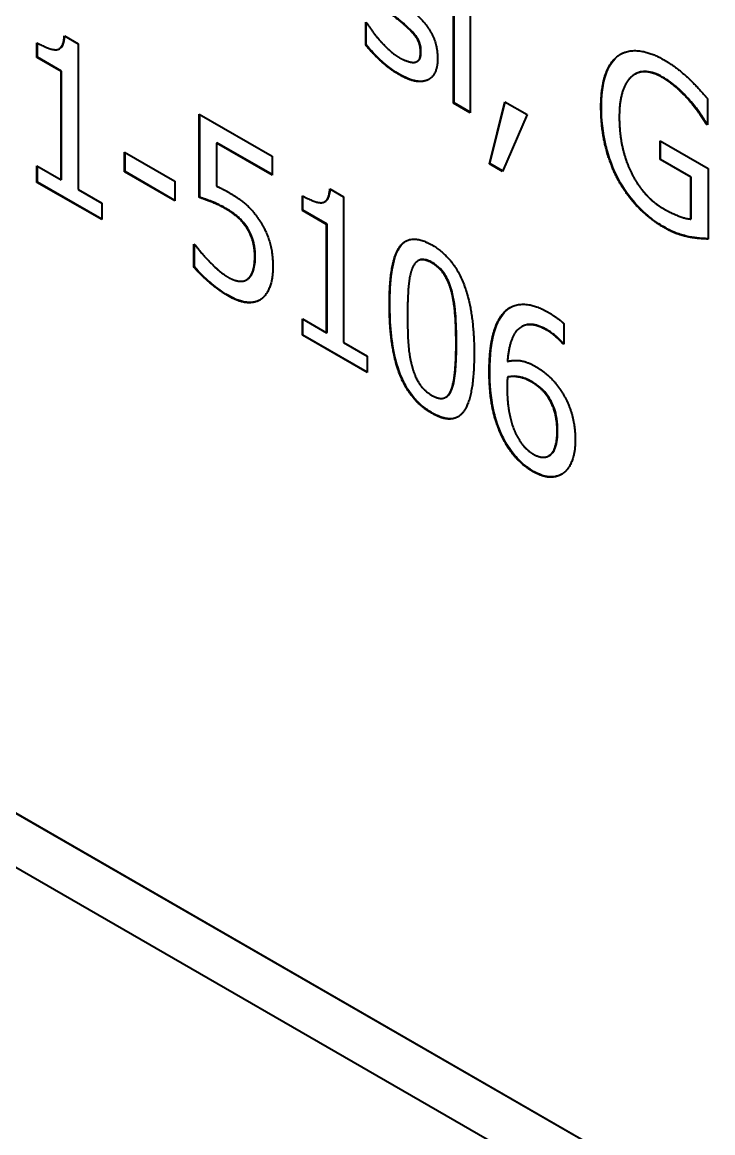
# Model space of a CAD drawing. Header units: millimetres. Extents: x 0 to 3364, y 0 to 2376.
# Drawn here: x 2999.49 to 3004.73, y 1869.62 to 1878.05 of the extents above; entities that cross this region are included whole.
import ezdxf

# ---------------------------------------------------------------- set-up
doc = ezdxf.new("R2010")
doc.units = ezdxf.units.MM
doc.header["$LTSCALE"] = 4
doc.layers.add('가시적인 것(ISO)', color=3, linetype='Continuous', lineweight=40, true_color=0x00ff00)
doc.layers.add('가시적인 좁은 것(ISO)', color=3, linetype='Continuous', lineweight=35, true_color=0x00ff00)

msp = doc.modelspace()

# ---------------------------------------------------------------- linework, layer by layer
at = {"layer": '가시적인 것(ISO)'}
for p, q in [((3021.0979, 1859.5693), (2972.2482, 1887.7)), ((2972.2517, 1887.702), (3021.0985, 1859.573)), ((2971.9243, 1887.4777), (3021.4217, 1858.974)), ((3002.7606, 1877.4332), (3002.7606, 1878.3534)), ((3002.7641, 1877.4352), (3002.7641, 1878.3514)), ((3002.8878, 1878.2802), (3002.8878, 1877.36)), ((3002.0936, 1877.873), (3002.0936, 1878.0469)), ((3002.0936, 1878.0469), (3002.1005, 1878.0429)), ((3002.0971, 1877.875), (3002.0971, 1878.0448)), ((3002.4014, 1878.0188), (3002.3979, 1878.0167)), ((2999.5975, 1877.7791), (2999.5975, 1877.8914)), ((2999.601, 1877.7811), (2999.601, 1877.8894)), ((2999.8055, 1877.9426), (2999.9104, 1877.8822)), ((2999.9104, 1877.8822), (2999.9104, 1876.7771)), ((2999.7705, 1877.8468), (2999.767, 1877.8448)), ((3002.0971, 1877.875), (3002.0936, 1877.873)), ((2999.601, 1877.7811), (2999.5975, 1877.7791)), ((2999.7806, 1877.6737), (2999.5975, 1877.7791)), ((2999.7841, 1877.6757), (2999.601, 1877.7811)), ((3002.4885, 1877.7519), (3002.4849, 1877.7499)), ((2999.7841, 1877.6757), (2999.7806, 1877.6737)), ((2999.7806, 1876.8518), (2999.7806, 1877.6737)), ((2999.7841, 1876.8539), (2999.7841, 1877.6757)), ((3004.1407, 1877.6536), (3004.1371, 1877.6516)), ((3002.5673, 1877.6102), (3002.5638, 1877.6082)), ((3004.6894, 1877.4653), (3004.6894, 1877.2686)), ((3002.7641, 1877.4352), (3002.7606, 1877.4332)), ((3002.8878, 1877.36), (3002.7606, 1877.4332)), ((3002.8878, 1877.364), (3002.7641, 1877.4352)), ((3003.0322, 1876.9717), (3003.1508, 1877.443)), ((3003.0357, 1876.9737), (3003.1535, 1877.4415)), ((3003.1508, 1877.443), (3003.3201, 1877.3455)), ((3000.8301, 1876.7165), (3000.8301, 1877.3486)), ((3000.8301, 1877.3486), (3001.3828, 1877.0303)), ((3000.8336, 1876.7186), (3000.8336, 1877.3465)), ((3003.3201, 1877.3455), (3003.131, 1876.9148)), ((3004.6817, 1877.277), (3004.6782, 1877.275)), ((3004.6894, 1877.2686), (3004.6782, 1877.275)), ((3004.6894, 1877.2726), (3004.6817, 1877.277)), ((3000.9634, 1877.1318), (3000.9599, 1877.1297)), ((3001.3828, 1876.8862), (3000.9599, 1877.1297)), ((3000.9599, 1877.1297), (3000.9599, 1876.8028)), ((3001.3828, 1876.8903), (3000.9634, 1877.1318)), ((3004.3284, 1877.0044), (3004.3284, 1877.1475)), ((3004.3284, 1877.1475), (3004.6937, 1876.9372)), ((3004.3319, 1877.0065), (3004.3319, 1877.1455)), ((3000.2628, 1876.911), (3000.2628, 1877.0601)), ((3000.2628, 1877.0601), (3000.6444, 1876.8403)), ((3000.2663, 1876.9131), (3000.2663, 1877.0581)), ((2999.5975, 1876.832), (2999.5975, 1876.9573)), ((2999.5975, 1876.9573), (2999.7806, 1876.8518)), ((2999.601, 1876.8341), (2999.601, 1876.9552)), ((3001.3828, 1877.0303), (3001.3828, 1876.8862)), ((3003.0357, 1876.9737), (3003.0322, 1876.9717)), ((3003.131, 1876.9148), (3003.0322, 1876.9717)), ((3003.1325, 1876.918), (3003.0357, 1876.9737)), ((3004.3319, 1877.0065), (3004.3284, 1877.0044)), ((3004.5613, 1876.8703), (3004.3284, 1877.0044)), ((3004.5648, 1876.8723), (3004.3319, 1877.0065)), ((3000.2663, 1876.9131), (3000.2628, 1876.911)), ((3000.6444, 1876.6913), (3000.2628, 1876.911)), ((3000.6444, 1876.6953), (3000.2663, 1876.9131)), ((3004.5648, 1876.8723), (3004.5613, 1876.8703)), ((3004.5613, 1876.5533), (3004.5613, 1876.8703)), ((3004.5648, 1876.5553), (3004.5648, 1876.8723)), ((3004.6937, 1876.9372), (3004.6937, 1876.4015)), ((2999.601, 1876.8341), (2999.5975, 1876.832)), ((3000.0892, 1876.5489), (2999.5975, 1876.832)), ((3000.0892, 1876.553), (2999.601, 1876.8341)), ((2999.7841, 1876.8539), (2999.7806, 1876.8518)), ((3000.6444, 1876.8403), (3000.6444, 1876.6913)), ((2999.9104, 1876.7771), (3000.0892, 1876.6741)), ((3000.8336, 1876.7186), (3000.8301, 1876.7165)), ((3001.6131, 1876.6184), (3001.6131, 1876.7307)), ((3001.6166, 1876.6204), (3001.6166, 1876.7287)), ((3001.8211, 1876.7818), (3001.926, 1876.7215)), ((3001.926, 1876.7215), (3001.926, 1875.6164)), ((3000.0892, 1876.6741), (3000.0892, 1876.5489)), ((3001.6166, 1876.6204), (3001.6131, 1876.6184)), ((3001.7962, 1876.513), (3001.6131, 1876.6184)), ((3001.7997, 1876.515), (3001.6166, 1876.6204)), ((3001.7861, 1876.6861), (3001.7826, 1876.6841)), ((3004.5648, 1876.5553), (3004.5613, 1876.5533)), ((3001.1981, 1876.4819), (3001.1945, 1876.4798)), ((3001.7997, 1876.515), (3001.7962, 1876.513)), ((3001.7962, 1875.6911), (3001.7962, 1876.513)), ((3001.7997, 1875.6932), (3001.7997, 1876.515)), ((3000.7888, 1876.1897), (3000.7888, 1876.3636)), ((3000.7888, 1876.3636), (3000.7983, 1876.3582)), ((3000.7924, 1876.1918), (3000.7924, 1876.3616)), ((3002.4934, 1876.2381), (3002.4899, 1876.2361)), ((3000.7924, 1876.1918), (3000.7888, 1876.1897)), ((3001.1912, 1876.0938), (3001.1876, 1876.0918)), ((3001.2032, 1876.1023), (3001.1997, 1876.1002)), ((3001.6131, 1875.6713), (3001.6131, 1875.7966)), ((3001.6131, 1875.7966), (3001.7962, 1875.6911)), ((3001.6166, 1875.6734), (3001.6166, 1875.7945)), ((3001.7997, 1875.6932), (3001.7962, 1875.6911)), ((3003.2795, 1875.7372), (3003.276, 1875.7352)), ((3003.5969, 1875.7612), (3003.5969, 1875.6032)), ((3001.6166, 1875.6734), (3001.6131, 1875.6713)), ((3002.1048, 1875.3882), (3001.6131, 1875.6713)), ((3002.1048, 1875.3923), (3001.6166, 1875.6734)), ((3001.926, 1875.6164), (3002.1048, 1875.5134)), ((3003.5944, 1875.6087), (3003.5909, 1875.6067)), ((3003.5969, 1875.6032), (3003.5909, 1875.6067)), ((3003.5969, 1875.6073), (3003.5944, 1875.6087)), ((3002.1048, 1875.5134), (3002.1048, 1875.3882)), ((3003.1733, 1875.3564), (3003.1697, 1875.3543)), ((3002.7036, 1875.2028), (3002.7001, 1875.2008)), ((3002.7469, 1875.262), (3002.7434, 1875.2599)), ((3003.4879, 1874.7589), (3003.4844, 1874.7569))]:
    msp.add_line(p, q, dxfattribs=at)
for points, knots in [([(3002.4014, 1878.0188), (3002.3764, 1878.0415), (3002.3454, 1878.0666), (3002.3137, 1878.0924), (3002.2892, 1878.1133), (3002.2656, 1878.1347)], [-0.02746583, -0.02746583, -0.02746583, -0.02746583, -0.02084657, -0.02084657, 0, 0, 0, 0]), ([(3002.5131, 1877.8242), (3002.5131, 1877.8376), (3002.5121, 1877.8519), (3002.5068, 1877.8791), (3002.503, 1877.8919), (3002.4926, 1877.9155), (3002.4859, 1877.9277), (3002.4558, 1877.9679), (3002.4298, 1877.9938), (3002.4014, 1878.0188)], [-0.07804102, -0.07804102, -0.07804102, -0.07804102, -0.05755575, -0.05755575, -0.0399582, -0.0399582, -0.02494148, -0.02494148, 0, 0, 0, 0]), ([(2999.7705, 1877.8468), (2999.7805, 1877.8526), (2999.7881, 1877.8619), (2999.8027, 1877.892), (2999.807, 1877.9161), (2999.8088, 1877.9407)], [-0.0317599, -0.0317599, -0.0317599, -0.0317599, -0.01978743, -0.01978743, -0.00099637, -0.00099637, -0.00099637, -0.00099637]), ([(3002.3481, 1877.6529), (3002.2744, 1877.6954), (3002.2253, 1877.7413), (3002.1701, 1877.7939), (3002.1305, 1877.8342), (3002.0971, 1877.875)], [-0.04947373, -0.04947373, -0.04947373, -0.04947373, -0.03241669, -0.03241669, 0, 0, 0, 0]), ([(3002.4885, 1877.7519), (3002.4902, 1877.7529), (3002.492, 1877.7541), (3002.502, 1877.7617), (3002.5053, 1877.769), (3002.5115, 1877.7857), (3002.5131, 1877.8038), (3002.5131, 1877.8242)], [-0.02138625, -0.02138625, -0.02138625, -0.02138625, -0.02034038, -0.02034038, -0.01500889, -0.01500889, 0, 0, 0, 0]), ([(3003.8832, 1877.4049), (3003.8832, 1877.5374), (3003.9036, 1877.6178), (3003.9453, 1877.7227), (3003.9748, 1877.7659), (3004.0147, 1877.7953)], [-0.1010123, -0.1010123, -0.1010123, -0.1010123, -0.0512306, -0.0512306, 0, 0, 0, 0]), ([(3002.5673, 1877.6102), (3002.5296, 1877.5939), (3002.4939, 1877.5979), (3002.4378, 1877.6068), (3002.3931, 1877.627), (3002.3481, 1877.6529)], [-0.05651006, -0.05651006, -0.05651006, -0.05651006, -0.03820024, -0.03820024, 0, 0, 0, 0]), ([(3004.3474, 1877.6306), (3004.3261, 1877.6428), (3004.305, 1877.6529), (3004.2643, 1877.667), (3004.2451, 1877.6712), (3004.1942, 1877.6748), (3004.1657, 1877.668), (3004.1407, 1877.6536)], [-0.2319582, -0.2319582, -0.2319582, -0.2319582, -0.2003238, -0.2003238, -0.1702621, -0.1702621, -0.1174823, -0.1174823, -0.1174823, -0.1174823]), ([(3004.5545, 1877.4537), (3004.5139, 1877.5015), (3004.4757, 1877.5357), (3004.4239, 1877.5817), (3004.3857, 1877.6085), (3004.3474, 1877.6306)], [-0.04550665, -0.04550665, -0.04550665, -0.04550665, -0.03248246, -0.03248246, 0, 0, 0, 0]), ([(3004.0147, 1876.8512), (3003.993, 1876.8916), (3003.9744, 1876.9329), (3003.9387, 1877.0271), (3003.9257, 1877.0739), (3003.8922, 1877.2118), (3003.8832, 1877.3121), (3003.8832, 1877.4049)], [-0.1102144, -0.1102144, -0.1102144, -0.1102144, -0.0915163, -0.0915163, -0.0681294, -0.0681294, 0, 0, 0, 0]), ([(3004.6817, 1877.277), (3004.6651, 1877.3046), (3004.6477, 1877.3317), (3004.609, 1877.3887), (3004.5816, 1877.4224), (3004.5545, 1877.4537)], [-0.04799963, -0.04799963, -0.04799963, -0.04799963, -0.02569689, -0.02569689, 0, 0, 0, 0]), ([(3004.362, 1876.4912), (3004.323, 1876.5137), (3004.2842, 1876.54), (3004.2104, 1876.5999), (3004.175, 1876.6332), (3004.0934, 1876.724), (3004.051, 1876.7845), (3004.0147, 1876.8512)], [-0.1094442, -0.1094442, -0.1094442, -0.1094442, -0.0764086, -0.0764086, -0.0455615, -0.0455615, 0, 0, 0, 0]), ([(3001.0322, 1876.634), (3000.9787, 1876.6648), (3000.9375, 1876.6809), (3000.8952, 1876.6973), (3000.861, 1876.7101), (3000.8336, 1876.7186)], [-0.03682437, -0.03682437, -0.03682437, -0.03682437, -0.0238375, -0.0238375, 0, 0, 0, 0]), ([(3001.7861, 1876.6861), (3001.7961, 1876.6919), (3001.8037, 1876.7012), (3001.8183, 1876.7313), (3001.8226, 1876.7554), (3001.8244, 1876.78)], [-0.0317599, -0.0317599, -0.0317599, -0.0317599, -0.01978743, -0.01978743, -0.00099637, -0.00099637, -0.00099637, -0.00099637]), ([(3001.1981, 1876.4819), (3001.1882, 1876.4979), (3001.1774, 1876.5129), (3001.1487, 1876.547), (3001.1336, 1876.5606), (3001.0961, 1876.5937), (3001.0638, 1876.6158), (3001.0322, 1876.634)], [-0.0370555, -0.0370555, -0.0370555, -0.0370555, -0.03287275, -0.03287275, -0.02685488, -0.02685488, 0, 0, 0, 0]), ([(3001.2548, 1876.2723), (3001.2548, 1876.2953), (3001.2534, 1876.32), (3001.2469, 1876.3628), (3001.2424, 1876.3831), (3001.2251, 1876.4327), (3001.2132, 1876.4578), (3001.1981, 1876.4819)], [-0.05405512, -0.05405512, -0.05405512, -0.05405512, -0.03261297, -0.03261297, -0.01706878, -0.01706878, 0, 0, 0, 0]), ([(3004.5485, 1876.4196), (3004.519, 1876.426), (3004.489, 1876.4338), (3004.4278, 1876.4554), (3004.3933, 1876.4732), (3004.362, 1876.4912)], [-0.05271934, -0.05271934, -0.05271934, -0.05271934, -0.02656558, -0.02656558, 0, 0, 0, 0]), ([(3002.2768, 1875.9054), (3002.2768, 1875.9873), (3002.2804, 1876.0717), (3002.2997, 1876.2091), (3002.3143, 1876.2726), (3002.3516, 1876.3427), (3002.37, 1876.369), (3002.3981, 1876.3858)], [-0.2537224, -0.2537224, -0.2537224, -0.2537224, -0.1682701, -0.1682701, -0.0972012, -0.0972012, -0.0630639, -0.0630639, -0.0630639, -0.0630639]), ([(3004.6937, 1876.4037), (3004.6675, 1876.4048), (3004.6363, 1876.4072), (3004.6026, 1876.4099), (3004.5754, 1876.4135), (3004.5485, 1876.4196)], [-0.03113001, -0.03113001, -0.03113001, -0.03113001, -0.0238809, -0.0238809, 0, 0, 0, 0]), ([(3001.2032, 1876.1023), (3001.2248, 1876.1217), (3001.2358, 1876.1482), (3001.2514, 1876.1963), (3001.2548, 1876.2342), (3001.2548, 1876.2723)], [-0.04388084, -0.04388084, -0.04388084, -0.04388084, -0.02795964, -0.02795964, 0, 0, 0, 0]), ([(3002.5991, 1876.2226), (3002.5862, 1876.2301), (3002.5733, 1876.2363), (3002.5492, 1876.2444), (3002.5381, 1876.2466), (3002.5188, 1876.2469), (3002.5065, 1876.2456), (3002.4934, 1876.2381)], [-0.08378199, -0.08378199, -0.08378199, -0.08378199, -0.06139139, -0.06139139, -0.04110778, -0.04110778, -0.02417273, -0.02417273, -0.02417273, -0.02417273]), ([(3002.7469, 1876.0103), (3002.7415, 1876.0299), (3002.7349, 1876.0498), (3002.7197, 1876.0868), (3002.7114, 1876.1041), (3002.6882, 1876.1433), (3002.6748, 1876.1604), (3002.6414, 1876.195), (3002.6201, 1876.2105), (3002.5991, 1876.2226)], [-0.04998703, -0.04998703, -0.04998703, -0.04998703, -0.03966355, -0.03966355, -0.03045864, -0.03045864, -0.01784843, -0.01784843, 0, 0, 0, 0]), ([(3001.0562, 1875.9703), (3000.9898, 1876.0085), (3000.9396, 1876.0497), (3000.8724, 1876.107), (3000.8303, 1876.1472), (3000.7924, 1876.1918)], [-0.05861252, -0.05861252, -0.05861252, -0.05861252, -0.03626951, -0.03626951, 0, 0, 0, 0]), ([(3001.2903, 1875.9394), (3001.2788, 1875.933), (3001.2664, 1875.9283), (3001.2288, 1875.9195), (3001.2062, 1875.9202), (3001.1485, 1875.9257), (3001.1028, 1875.9435), (3001.0562, 1875.9703)], [-0.0604816, -0.0604816, -0.0604816, -0.0604816, -0.05307498, -0.05307498, -0.03947407, -0.03947407, 0, 0, 0, 0]), ([(3002.783, 1875.6149), (3002.783, 1875.6859), (3002.7811, 1875.7643), (3002.772, 1875.8727), (3002.7654, 1875.9413), (3002.7469, 1876.0103)], [-0.1453669, -0.1453669, -0.1453669, -0.1453669, -0.0456066, -0.0456066, 0, 0, 0, 0]), ([(3002.5991, 1875.0818), (3002.5745, 1875.0959), (3002.5499, 1875.1127), (3002.5038, 1875.1508), (3002.4826, 1875.1715), (3002.433, 1875.2293), (3002.4077, 1875.2675), (3002.3688, 1875.343), (3002.3438, 1875.3981), (3002.2875, 1875.617), (3002.2768, 1875.766), (3002.2768, 1875.9054)], [-0.3574821, -0.3574821, -0.3574821, -0.3574821, -0.2990686, -0.2990686, -0.2453836, -0.2453836, -0.1667227, -0.1667227, -0.1023246, -0.1023246, 0, 0, 0, 0]), ([(3003.0349, 1875.3953), (3003.0349, 1875.5268), (3003.0485, 1875.6146), (3003.0804, 1875.7423), (3003.1064, 1875.8011), (3003.1449, 1875.8447)], [-0.1106101, -0.1106101, -0.1106101, -0.1106101, -0.0583021, -0.0583021, 0, 0, 0, 0]), ([(3003.4681, 1875.7143), (3003.4334, 1875.7342), (3003.3993, 1875.748), (3003.336, 1875.7568), (3003.3086, 1875.7524), (3003.2829, 1875.7391), (3003.2812, 1875.7382), (3003.2795, 1875.7372)], [-0.11567418, -0.11567418, -0.11567418, -0.11567418, -0.09709969, -0.09709969, -0.07939474, -0.07939474, -0.07811153, -0.07811153, -0.07811153, -0.07811153]), ([(3003.5944, 1875.6087), (3003.5767, 1875.6306), (3003.5511, 1875.6533), (3003.5179, 1875.6825), (3003.493, 1875.6999), (3003.4681, 1875.7143)], [-0.02914796, -0.02914796, -0.02914796, -0.02914796, -0.02116044, -0.02116044, 0, 0, 0, 0]), ([(3002.7469, 1875.262), (3002.7624, 1875.3005), (3002.7705, 1875.3522), (3002.7778, 1875.4323), (3002.783, 1875.4975), (3002.783, 1875.6149)], [-0.213325, -0.213325, -0.213325, -0.213325, -0.0861501, -0.0861501, 0, 0, 0, 0]), ([(3003.1458, 1874.8783), (3003.1273, 1874.9124), (3003.1119, 1874.9476), (3003.0812, 1875.0324), (3003.0702, 1875.0769), (3003.0415, 1875.203), (3003.0349, 1875.3054), (3003.0349, 1875.3953)], [-0.09652593, -0.09652593, -0.09652593, -0.09652593, -0.08376115, -0.08376115, -0.06595177, -0.06595177, 0, 0, 0, 0]), ([(3003.3529, 1875.3205), (3003.3214, 1875.3386), (3003.2908, 1875.3505), (3003.2409, 1875.3598), (3003.2104, 1875.3633), (3003.1733, 1875.3564)], [-0.09401615, -0.09401615, -0.09401615, -0.09401615, -0.03780295, -0.03780295, 0, 0, 0, 0]), ([(3003.4818, 1875.2035), (3003.4731, 1875.217), (3003.4637, 1875.2296), (3003.4433, 1875.2529), (3003.4327, 1875.2633), (3003.3991, 1875.2911), (3003.3759, 1875.3072), (3003.3529, 1875.3205)], [-0.03880924, -0.03880924, -0.03880924, -0.03880924, -0.02915195, -0.02915195, -0.01955842, -0.01955842, 0, 0, 0, 0]), ([(3002.7036, 1875.2028), (3002.7061, 1875.2042), (3002.7086, 1875.2059), (3002.7272, 1875.2201), (3002.7387, 1875.2398), (3002.7469, 1875.262)], [-0.02420754, -0.02420754, -0.02420754, -0.02420754, -0.02098571, -0.02098571, 0, 0, 0, 0]), ([(3003.5506, 1874.9502), (3003.5506, 1874.9779), (3003.5489, 1875.0074), (3003.5396, 1875.0697), (3003.5325, 1875.0945), (3003.515, 1875.1446), (3003.5002, 1875.1747), (3003.4818, 1875.2035)], [-0.04419423, -0.04419423, -0.04419423, -0.04419423, -0.03290891, -0.03290891, -0.02056018, -0.02056018, 0, 0, 0, 0]), ([(3002.7949, 1875.0533), (3002.7719, 1875.0405), (3002.7455, 1875.0357), (3002.6787, 1875.0428), (3002.639, 1875.0588), (3002.5991, 1875.0818)], [-0.06119557, -0.06119557, -0.06119557, -0.06119557, -0.03386925, -0.03386925, 0, 0, 0, 0]), ([(3003.4879, 1874.7589), (3003.4905, 1874.7604), (3003.493, 1874.762), (3003.5072, 1874.7722), (3003.5219, 1874.7872), (3003.5464, 1874.8555), (3003.5506, 1874.9033), (3003.5506, 1874.9502)], [-0.06985866, -0.06985866, -0.06985866, -0.06985866, -0.06386779, -0.06386779, -0.03448541, -0.03448541, 0, 0, 0, 0]), ([(3003.3684, 1874.6388), (3003.3446, 1874.6524), (3003.321, 1874.6686), (3003.276, 1874.7055), (3003.2551, 1874.7256), (3003.2006, 1874.7871), (3003.1711, 1874.8308), (3003.1458, 1874.8783)], [-0.07143223, -0.07143223, -0.07143223, -0.07143223, -0.0512254, -0.0512254, -0.03230499, -0.03230499, 0, 0, 0, 0]), ([(3003.582, 1874.6173), (3003.5695, 1874.6103), (3003.5561, 1874.6049), (3003.518, 1874.5955), (3003.4973, 1874.5962), (3003.4473, 1874.6009), (3003.4083, 1874.6158), (3003.3684, 1874.6388)], [-0.05312166, -0.05312166, -0.05312166, -0.05312166, -0.04592082, -0.04592082, -0.03388932, -0.03388932, 0, 0, 0, 0])]:
    msp.add_open_spline(points, degree=3, knots=knots, dxfattribs=at)
for points, degree in [([(3002.3979, 1878.0167), (3002.3738, 1878.0386), (3002.2947, 1878.103), (3002.2621, 1878.1327)], 2), ([(3002.4709, 1878.1118), (3002.5552, 1878.0375), (3002.6394, 1877.8707), (3002.6394, 1877.7683)], 2), ([(3002.1005, 1878.0429), (3002.1168, 1878.0176), (3002.1606, 1877.9546), (3002.1967, 1877.9129)], 2), ([(3002.5096, 1877.8222), (3002.5096, 1877.8779), (3002.4606, 1877.9617), (3002.3979, 1878.0167)], 2), ([(2999.5975, 1877.8914), (2999.7015, 1877.8315), (2999.7995, 1877.8466), (2999.8055, 1877.9426)], 2), ([(3002.1967, 1877.9129), (3002.2294, 1877.8753), (3002.3068, 1877.8029), (3002.3489, 1877.7786)], 2), ([(3002.3446, 1877.6509), (3002.2689, 1877.6945), (3002.1366, 1877.8204), (3002.0936, 1877.873)], 2), ([(3002.4649, 1877.7426), (3002.489, 1877.7476), (3002.5096, 1877.7785), (3002.5096, 1877.8222)], 2), ([(3004.0112, 1877.7933), (3004.0731, 1877.8381), (3004.2527, 1877.8221), (3004.3602, 1877.7603)], 2), ([(3004.0147, 1877.7953), (3004.0197, 1877.7989), (3004.0248, 1877.8022), (3004.03, 1877.8053)], 3), ([(3002.3489, 1877.7786), (3002.379, 1877.7613), (3002.4486, 1877.7391), (3002.4649, 1877.7426)], 2), ([(3002.6394, 1877.7683), (3002.6394, 1877.7087), (3002.6007, 1877.6256), (3002.5638, 1877.6082)], 2), ([(3003.8797, 1877.4029), (3003.8797, 1877.551), (3003.9476, 1877.7464), (3004.0112, 1877.7933)], 2), ([(3004.3602, 1877.7603), (3004.4109, 1877.7311), (3004.5037, 1877.6597), (3004.5467, 1877.6191)], 2), ([(3002.5638, 1877.6082), (3002.5234, 1877.5907), (3002.4211, 1877.6069), (3002.3446, 1877.6509)], 2), ([(3004.3438, 1877.6285), (3004.1986, 1877.7122), (3004.0189, 1877.5493), (3004.0189, 1877.3277)], 2), ([(3004.551, 1877.4516), (3004.5097, 1877.5002), (3004.4049, 1877.5934), (3004.3438, 1877.6285)], 2), ([(3002.5735, 1877.6134), (3002.5715, 1877.6123), (3002.5694, 1877.6112), (3002.5673, 1877.6102)], 3), ([(3004.5467, 1877.6191), (3004.5802, 1877.5878), (3004.6636, 1877.4961), (3004.6894, 1877.4653)], 2), ([(3004.0112, 1876.8492), (3003.9476, 1876.9673), (3003.8797, 1877.2469), (3003.8797, 1877.4029)], 2), ([(3004.6782, 1877.275), (3004.6533, 1877.3162), (3004.5991, 1877.3961), (3004.551, 1877.4516)], 2), ([(3004.0189, 1877.3277), (3004.0189, 1877.2045), (3004.0662, 1876.9924), (3004.1109, 1876.9031)], 2), ([(3004.1109, 1876.9031), (3004.1547, 1876.8142), (3004.2768, 1876.6773), (3004.3533, 1876.6333)], 2), ([(3000.9599, 1876.8028), (3000.9839, 1876.7929), (3001.0321, 1876.7682), (3001.051, 1876.7573)], 2), ([(3004.3585, 1876.4892), (3004.2519, 1876.5506), (3004.0748, 1876.7321), (3004.0112, 1876.8492)], 2), ([(3001.0286, 1876.632), (3000.9745, 1876.6632), (3000.8636, 1876.7062), (3000.8301, 1876.7165)], 2), ([(3001.051, 1876.7573), (3001.1283, 1876.7127), (3001.2358, 1876.62), (3001.2848, 1876.5461)], 2), ([(3001.6131, 1876.7307), (3001.7171, 1876.6708), (3001.8151, 1876.6859), (3001.8211, 1876.7818)], 2), ([(3001.1945, 1876.4798), (3001.1653, 1876.5275), (3001.0811, 1876.6018), (3001.0286, 1876.632)], 2), ([(3004.3533, 1876.6333), (3004.41, 1876.6006), (3004.5226, 1876.5557), (3004.5613, 1876.5533)], 2), ([(3001.2848, 1876.5461), (3001.3355, 1876.4712), (3001.3888, 1876.3014), (3001.3888, 1876.1901)], 2), ([(3001.2512, 1876.2703), (3001.2512, 1876.3359), (3001.222, 1876.4362), (3001.1945, 1876.4798)], 2), ([(3004.545, 1876.4176), (3004.4951, 1876.4284), (3004.4152, 1876.4565), (3004.3585, 1876.4892)], 2), ([(3002.2732, 1875.9034), (3002.2732, 1876.2353), (3002.4305, 1876.4518), (3002.5956, 1876.3567)], 2), ([(3004.6937, 1876.4015), (3004.6679, 1876.4024), (3004.5819, 1876.4092), (3004.545, 1876.4176)], 2), ([(3000.7983, 1876.3582), (3000.8137, 1876.3354), (3000.8722, 1876.2659), (3000.9074, 1876.2298)], 2), ([(3002.5956, 1876.3567), (3002.7614, 1876.2612), (3002.917, 1875.8536), (3002.917, 1875.5336)], 2), ([(3000.9074, 1876.2298), (3000.947, 1876.1901), (3001.0132, 1876.1331), (3001.0544, 1876.1093)], 2), ([(3001.1997, 1876.1002), (3001.2246, 1876.1226), (3001.2512, 1876.2047), (3001.2512, 1876.2703)], 2), ([(3002.5956, 1876.2206), (3002.5388, 1876.2533), (3002.4666, 1876.2303), (3002.446, 1876.1775)], 2), ([(3002.7434, 1876.0083), (3002.7228, 1876.0827), (3002.6523, 1876.1879), (3002.5956, 1876.2206)], 2), ([(3001.0527, 1875.9682), (3000.9805, 1876.0098), (3000.8404, 1876.1292), (3000.7888, 1876.1897)], 2), ([(3001.3888, 1876.1901), (3001.3888, 1876.1016), (3001.3424, 1875.9773), (3001.3002, 1875.9459)], 2), ([(3002.446, 1876.1775), (3002.4254, 1876.1268), (3002.4108, 1875.9444), (3002.4108, 1875.8242)], 2), ([(3001.0544, 1876.1093), (3001.0948, 1876.0861), (3001.1722, 1876.0773), (3001.1997, 1876.1002)], 2), ([(3001.1912, 1876.0938), (3001.1954, 1876.0963), (3001.1994, 1876.0991), (3001.2032, 1876.1023)], 3), ([(3001.3002, 1875.9459), (3001.2573, 1875.915), (3001.1309, 1875.9232), (3001.0527, 1875.9682)], 2), ([(3002.7795, 1875.6128), (3002.7795, 1875.739), (3002.7632, 1875.9343), (3002.7434, 1876.0083)], 2), ([(3002.5956, 1875.0797), (3002.4288, 1875.1758), (3002.2732, 1875.5804), (3002.2732, 1875.9034)], 2), ([(3003.1414, 1875.8427), (3003.1964, 1875.9044), (3003.3691, 1875.9093), (3003.4826, 1875.844)], 2), ([(3003.1449, 1875.8447), (3003.1585, 1875.86), (3003.1737, 1875.8727), (3003.1906, 1875.8827)], 3), ([(3002.4108, 1875.8242), (3002.4108, 1875.695), (3002.4236, 1875.5146), (3002.4451, 1875.4347)], 2), ([(3003.0313, 1875.3933), (3003.0313, 1875.5533), (3003.0855, 1875.7795), (3003.1414, 1875.8427)], 2), ([(3003.4826, 1875.844), (3003.5161, 1875.8246), (3003.5746, 1875.783), (3003.5969, 1875.7612)], 2), ([(3003.4645, 1875.7122), (3003.339, 1875.7845), (3003.1843, 1875.6669), (3003.1697, 1875.4726)], 2), ([(3003.5909, 1875.6067), (3003.5728, 1875.629), (3003.5041, 1875.6895), (3003.4645, 1875.7122)], 2), ([(3002.7434, 1875.2599), (3002.7632, 1875.3092), (3002.7795, 1875.4866), (3002.7795, 1875.6128)], 2), ([(3002.917, 1875.5336), (3002.917, 1875.2037), (3002.7597, 1874.9852), (3002.5956, 1875.0797)], 2), ([(3003.1697, 1875.4726), (3003.2179, 1875.4856), (3003.3193, 1875.4719), (3003.3794, 1875.4373)], 2), ([(3003.3794, 1875.4373), (3003.4388, 1875.4031), (3003.5273, 1875.3233), (3003.5754, 1875.2519)], 2), ([(3002.4451, 1875.4347), (3002.4649, 1875.3597), (3002.5371, 1875.2496), (3002.5956, 1875.2159)], 2), ([(3003.1422, 1874.8762), (3003.0898, 1874.973), (3003.0313, 1875.2303), (3003.0313, 1875.3933)], 2), ([(3003.1697, 1875.3543), (3003.1689, 1875.3369), (3003.1671, 1875.3041), (3003.1671, 1875.2783)], 2), ([(3003.3494, 1875.3184), (3003.3021, 1875.3457), (3003.2127, 1875.3624), (3003.1697, 1875.3543)], 2), ([(3003.1671, 1875.2783), (3003.1671, 1875.1511), (3003.2084, 1874.9713), (3003.2385, 1874.9132)], 2), ([(3003.4783, 1875.2015), (3003.4516, 1875.2426), (3003.3846, 1875.2981), (3003.3494, 1875.3184)], 2), ([(3002.5956, 1875.2159), (3002.6514, 1875.1837), (3002.7236, 1875.2067), (3002.7434, 1875.2599)], 2), ([(3003.5471, 1874.9482), (3003.5471, 1875.0237), (3003.5144, 1875.1449), (3003.4783, 1875.2015)], 2), ([(3003.5754, 1875.2519), (3003.6304, 1875.1695), (3003.6846, 1874.9813), (3003.6846, 1874.876)], 2), ([(3003.3648, 1874.7709), (3003.4465, 1874.7239), (3003.5471, 1874.8071), (3003.5471, 1874.9482)], 2), ([(3003.3648, 1874.6367), (3003.2961, 1874.6763), (3003.1852, 1874.7958), (3003.1422, 1874.8762)], 2), ([(3003.2385, 1874.9132), (3003.2677, 1874.8576), (3003.3296, 1874.7912), (3003.3648, 1874.7709)], 2), ([(3003.6846, 1874.876), (3003.6846, 1874.7816), (3003.633, 1874.6513), (3003.59, 1874.6223)], 2), ([(3003.59, 1874.6223), (3003.5445, 1874.5919), (3003.4327, 1874.5976), (3003.3648, 1874.6367)], 2)]:
    msp.add_open_spline(points, degree=degree, dxfattribs=at)
at = {"layer": '가시적인 좁은 것(ISO)'}
for p, q in [((3002.5131, 1877.8242), (3002.5096, 1877.8222)), ((3004.0147, 1877.7953), (3004.0112, 1877.7933)), ((3002.3481, 1877.6529), (3002.3446, 1877.6509)), ((3004.3474, 1877.6306), (3004.3438, 1877.6285)), ((3003.8832, 1877.4049), (3003.8797, 1877.4029)), ((3004.5545, 1877.4537), (3004.551, 1877.4516)), ((3004.0147, 1876.8512), (3004.0112, 1876.8492)), ((3001.0322, 1876.634), (3001.0286, 1876.632)), ((3004.362, 1876.4912), (3004.3585, 1876.4892)), ((3004.5485, 1876.4196), (3004.545, 1876.4176)), ((3001.2548, 1876.2723), (3001.2512, 1876.2703)), ((3002.5991, 1876.2226), (3002.5956, 1876.2206)), ((3001.0562, 1875.9703), (3001.0527, 1875.9682)), ((3002.7469, 1876.0103), (3002.7434, 1876.0083)), ((3002.2768, 1875.9054), (3002.2732, 1875.9034)), ((3003.1449, 1875.8447), (3003.1414, 1875.8427)), ((3003.4681, 1875.7143), (3003.4645, 1875.7122)), ((3002.783, 1875.6149), (3002.7795, 1875.6128)), ((3003.0349, 1875.3953), (3003.0313, 1875.3933)), ((3003.3529, 1875.3205), (3003.3494, 1875.3184)), ((3003.4818, 1875.2035), (3003.4783, 1875.2015)), ((3002.5991, 1875.0818), (3002.5956, 1875.0797)), ((3003.5506, 1874.9502), (3003.5471, 1874.9482)), ((3003.1458, 1874.8783), (3003.1422, 1874.8762)), ((3003.3684, 1874.6388), (3003.3648, 1874.6367))]:
    msp.add_line(p, q, dxfattribs=at)

doc.saveas('drawing.dxf')
